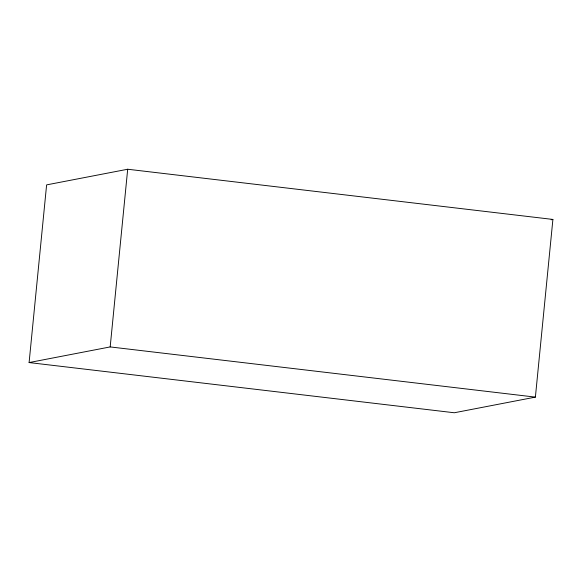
<?xml version="1.0" encoding="UTF-8"?>
<svg xmlns="http://www.w3.org/2000/svg" width="582" height="582" viewBox="0 0 582 582"><rect width="100%" height="100%" fill="white"/><g stroke="black" fill="none" stroke-linecap="round" stroke-linejoin="round"><path stroke-width="0.87" d="M29.1 362.564L46.611 184.88L127.691 169.238L552.9 219.436L535.389 397.12L454.309 412.762L29.1 362.564L110.18 346.923L535.389 397.12M110.18 346.923L127.691 169.238M551.118 219.778L552.9 219.436"/></g></svg>
